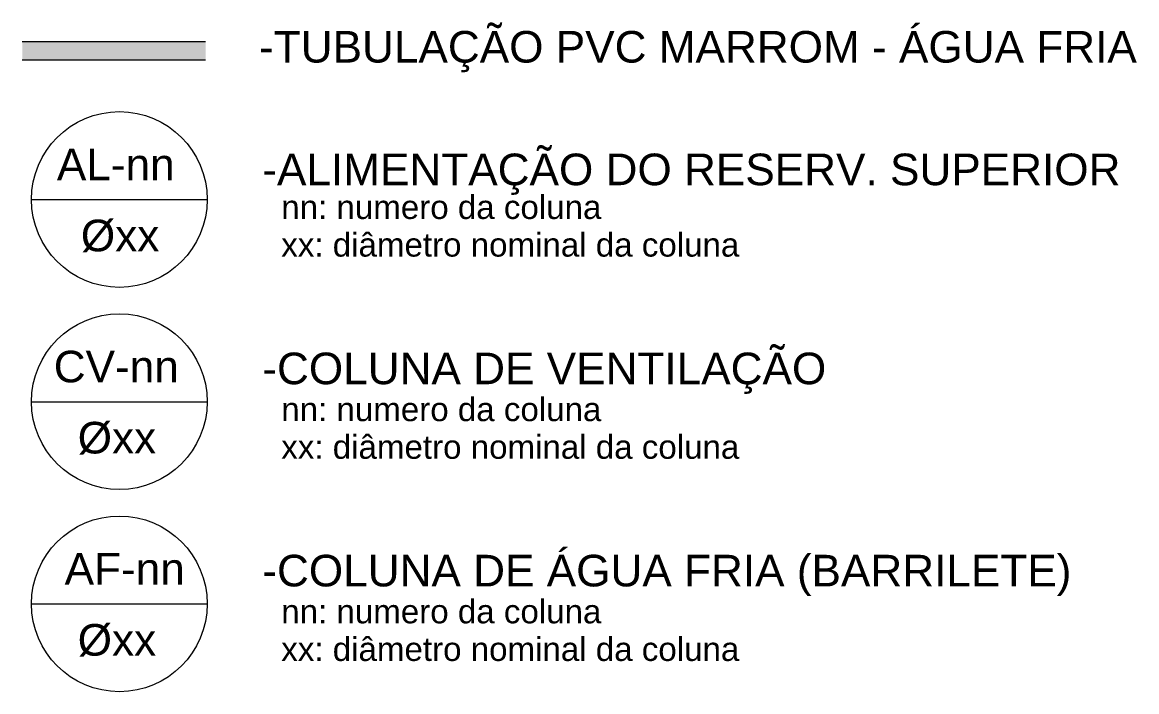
# Model space of a CAD drawing. Header units: metres. Extents: x 15 to 69.3, y -12.4 to 16.4.
# Drawn here: x 62.896 to 66.423, y -2.136 to -0.017 of the extents above; entities that cross this region are included whole.
import ezdxf

# ---------------------------------------------------------------- set-up
doc = ezdxf.new("R2010")
doc.units = ezdxf.units.M
for name, color, linetype, lineweight in [('A-DETL', 7, 'Continuous', 5), ('A-DETL-GENF', 7, 'Continuous', 5), ('G-ANNO-TEXT', 7, 'Continuous', 5)]:
    doc.layers.add(name, color=color, linetype=linetype, lineweight=lineweight)
doc.styles.add('Arial_4', font='arial.ttf', dxfattribs={"height": 0.1})
doc.styles.add('Arial_6', font='arial.ttf', dxfattribs={"height": 0.075})

msp = doc.modelspace()

# ---------------------------------------------------------------- hatches: boundary and pattern name
at = {"layer": 'A-DETL-GENF', "true_color": 0x00ffff}
msp.add_hatch(color=4, dxfattribs=at).paths.add_polyline_path([(63.4756, -0.1364), (63.4756, -0.0785), (62.8956, -0.0785), (62.8956, -0.1364)])

# ---------------------------------------------------------------- linework, layer by layer
at = {"layer": 'A-DETL', "color": 5, "lineweight": 15, "true_color": 0x0000ff}
for p, q in [((63.4756, -0.0785), (62.8956, -0.0785)), ((62.8956, -0.1364), (63.4756, -0.1364))]:
    msp.add_line(p, q, dxfattribs=at)
at = {"layer": 'A-DETL', "color": 94, "true_color": 0x00a600}
for p, q in [((62.9248, -0.5781), (63.4809, -0.5781)), ((62.9248, -1.2181), (63.4809, -1.2181)), ((62.9248, -1.8581), (63.4809, -1.8581))]:
    msp.add_line(p, q, dxfattribs=at)
for centre in [(63.2029, -0.5781), (63.2029, -1.2181), (63.2029, -1.8581)]:
    msp.add_circle(centre, 0.2781, dxfattribs=at)

# ---------------------------------------------------------------- texts
at = {"layer": 'G-ANNO-TEXT', "attachment_point": 1}
for s, insert, char_height, width, style in [('-TUBULAÇÃO PVC MARROM - ÁGUA FRIA', (63.6451, -0.0447), 0.1, 3.423206, 'Arial_4'), ('AL-nn', (63.0051, -0.4169), 0.1, 0.46097, 'Arial_4'), ('-ALIMENTAÇÃO DO RESERV. SUPERIOR', (63.6553, -0.4328), 0.1, 3.355062, 'Arial_4'), ('nn: numero da coluna', (63.7153, -0.5647), 0.075, 1.23059, 'Arial_6'), ('Øxx', (63.081, -0.642), 0.1, 0.30865, 'Arial_4'), ('xx: diâmetro nominal da coluna', (63.7153, -0.6838), 0.075, 1.735653, 'Arial_6'), ('CV-nn', (62.9951, -1.0569), 0.1, 0.489029, 'Arial_4'), ('-COLUNA DE VENTILAÇÃO', (63.6553, -1.0628), 0.1, 2.204641, 'Arial_4'), ('nn: numero da coluna', (63.7153, -1.2047), 0.075, 1.23059, 'Arial_6'), ('Øxx', (63.071, -1.282), 0.1, 0.30865, 'Arial_4'), ('xx: diâmetro nominal da coluna', (63.7153, -1.3238), 0.075, 1.735653, 'Arial_6'), ('-COLUNA DE ÁGUA FRIA (BARRILETE)', (63.6553, -1.7028), 0.1, 3.162657, 'Arial_4'), ('AF-nn', (63.0296, -1.6969), 0.1, 0.468987, 'Arial_4'), ('nn: numero da coluna', (63.7153, -1.8447), 0.075, 1.23059, 'Arial_6'), ('Øxx', (63.071, -1.922), 0.1, 0.30865, 'Arial_4'), ('xx: diâmetro nominal da coluna', (63.7153, -1.9638), 0.075, 1.735653, 'Arial_6')]:
    msp.add_mtext(s, dxfattribs=dict(at, insert=insert, char_height=char_height, width=width, style=style))

doc.saveas('drawing.dxf')
